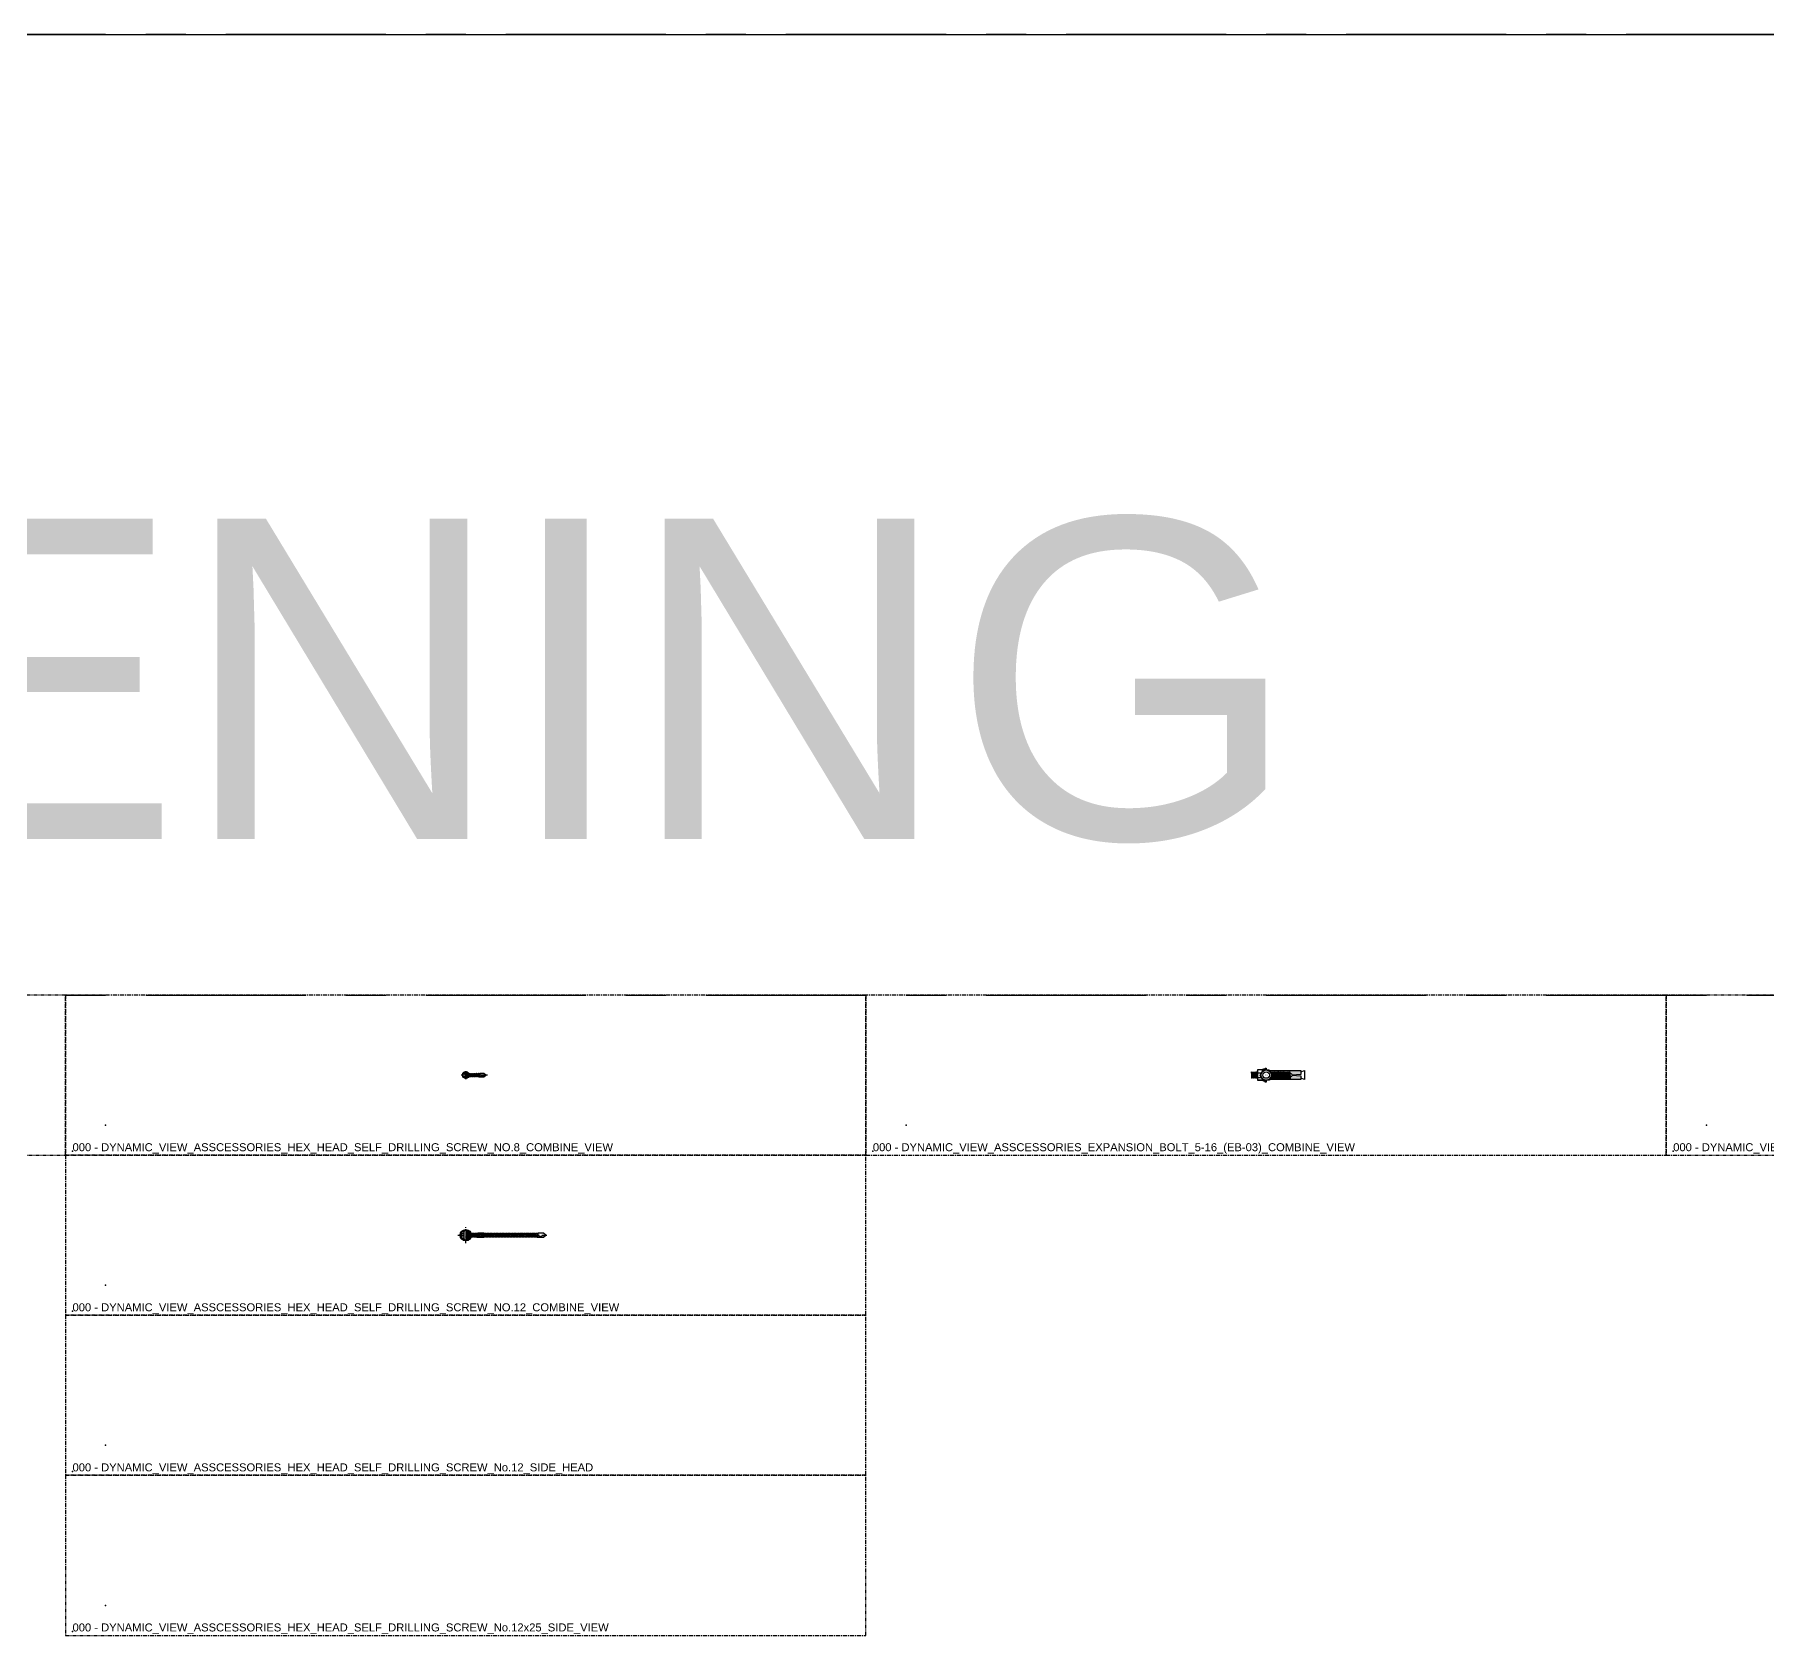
# Model space of a CAD drawing. Header units: millimetres. Extents: x -244126 to 368105, y -173968 to 259060.
# Drawn here: x 160845 to 163009, y -38158 to -36158 of the extents above; entities that cross this region are included whole.
import ezdxf

# ---------------------------------------------------------------- set-up
doc = ezdxf.new("R2010")
doc.units = ezdxf.units.MM
doc.header["$MEASUREMENT"] = 0
doc.linetypes.add('005_GG_TA_LINE', pattern=[13.75, 5, -1.25, 1.25, -1.25, 5])
doc.linetypes.add('HIDDEN', pattern=[9.525, 6.35, -3.175])
for name, color, linetype in [('000 - H A T C H', 8, 'Continuous'), ('000 - H I D D E N', 7, 'Continuous'), ('000 - L I N E 0.1', 1, 'Continuous'), ('000 - WIPEOUT', 250, 'Continuous'), ('001 - ASCESSORIES', 1, 'Continuous')]:
    doc.layers.add(name, color=color, linetype=linetype)
doc.styles.add('Cetury Gothic', font='GOTHIC.TTF')
doc.styles.get("Standard").update_dxf_attribs({"font": 'arial.ttf'})

# ---------------------------------------------------------------- blocks, each defined once
blk = doc.blocks.new('A$Cb3cae7b0')
at = {"color": 250}
blk.add_wipeout([(-0.0013, 0.0087), (0, 0.0087), (0, -0.0087), (-0.0013, -0.0087)], dxfattribs=at).dxf.layer = '000 - WIPEOUT'
at = {"layer": '000 - H A T C H'}
h = blk.add_hatch(color=250, dxfattribs=at)
h.dxf.hatch_style = 1
h.paths.add_polyline_path([(-0.0042, 0.004), (-0.0045, 0.004), (-0.0045, 0.0039), (-0.0045, 0.0017), (-0.0045, -0.004), (-0.0035, -0.004)])
h = blk.add_hatch(color=250, dxfattribs=at)
h.dxf.hatch_style = 1
h.paths.add_polyline_path([(-0.0028, 0.0072, 0.414214), (-0.0034, 0.0077), (-0.0039, 0.0076, 0.414214), (-0.0044, 0.007), (-0.0032, -0.0072, 0.414214), (-0.0026, -0.0077), (-0.0021, -0.0076, 0.414214), (-0.0016, -0.007)])
h = blk.add_hatch(color=250, dxfattribs=at)
h.dxf.hatch_style = 1
h.paths.add_polyline_path([(-0.0013, 0.004), (-0.0026, 0.004), (-0.0019, -0.004), (-0.0013, -0.004)])
at = {"layer": '001 - ASCESSORIES', "color": 0}
blk.add_lwpolyline([(-0.0013, 0.0087), (0, 0.0087), (0, -0.0087), (-0.0013, -0.0087)], close=True, dxfattribs=at)
blk.add_wipeout([(-0.0109, -0.0064), (-0.0045, -0.0064), (-0.0045, 0.0064), (-0.0109, 0.0064)]).dxf.layer = '000 - WIPEOUT'
for p, q in [((-0.0109, 0.0039), (-0.0109, 0.0053)), ((-0.0109, 0.0039), (-0.0109, 0.0017)), ((-0.0109, 0.0017), (-0.0109, -0.0017)), ((-0.0057, 0.0064), (-0.0098, 0.0064)), ((-0.0098, 0.0028), (-0.0057, 0.0028)), ((-0.0045, 0.0053), (-0.0045, -0.0053)), ((-0.0045, 0.0039), (-0.0045, 0.0053)), ((-0.0045, 0.004), (-0.0042, 0.004)), ((-0.0045, 0.0039), (-0.0045, 0.0017)), ((-0.0045, 0.0017), (-0.0045, -0.0017)), ((-0.0026, 0.004), (-0.0013, 0.004)), ((-0.0109, -0.0017), (-0.0109, -0.0039)), ((-0.0109, -0.0039), (-0.0109, -0.0053)), ((-0.0098, -0.0028), (-0.0057, -0.0028)), ((-0.0057, -0.0064), (-0.0098, -0.0064)), ((-0.0045, -0.0017), (-0.0045, -0.0039)), ((-0.0045, -0.0039), (-0.0045, -0.0053)), ((-0.0045, -0.004), (-0.0035, -0.004)), ((-0.0019, -0.004), (-0.0013, -0.004))]:
    blk.add_line(p, q, dxfattribs=at)
blk.add_lwpolyline([(-0.0039, 0.0076), (-0.0034, 0.0077, -0.414214), (-0.0028, 0.0072), (-0.0016, -0.007, -0.414214), (-0.0021, -0.0076), (-0.0026, -0.0077, -0.414214), (-0.0032, -0.0072), (-0.0044, 0.007, -0.414214)], format="xyb", close=True, dxfattribs=at)
for centre, start, end in [((-0.0098, 0.0053), 90, 180), ((-0.0098, 0.0039), 180, 270), ((-0.0098, 0.0017), 90, 180), ((-0.0057, 0.0053), 0, 90), ((-0.0057, 0.0039), 270, 0), ((-0.0057, 0.0017), 360, 90), ((-0.0098, -0.0017), 180, 270), ((-0.0098, -0.0039), 90, 180), ((-0.0098, -0.0053), 180, 270), ((-0.0057, -0.0017), 270, 0), ((-0.0057, -0.0039), 360, 90), ((-0.0057, -0.0053), 270, 360)]:
    blk.add_arc(centre, 0.00112, start, end, dxfattribs=at)
at = {"layer": 'Defpoints', "color": 250}
blk.add_lwpolyline([(-0.0109, -0.0064), (-0.0045, -0.0064), (-0.0045, 0.0064), (-0.0109, 0.0064)], close=True, dxfattribs=at)
blk = doc.blocks.new('AASSAW')
at = {"layer": '001 - ASCESSORIES', "color": 8}
for p, q in [((0.0006, -0.003), (0, 0.003)), ((0, 0.003), (0, -0.003)), ((0.0012, -0.003), (0.0006, 0.003)), ((0.0018, -0.003), (0.0012, 0.003)), ((0.0024, -0.003), (0.0018, 0.003)), ((0.003, -0.003), (0.0024, 0.003)), ((0.0036, -0.003), (0.003, 0.003)), ((0.0042, -0.003), (0.0036, 0.003)), ((0.0048, -0.003), (0.0042, 0.003)), ((0.0054, -0.003), (0.0048, 0.003)), ((0.006, -0.003), (0.0054, 0.003)), ((0.0066, -0.003), (0.006, 0.003)), ((0.0072, -0.003), (0.0066, 0.003)), ((0.0078, -0.003), (0.0072, 0.003)), ((0.0084, -0.003), (0.0078, 0.003)), ((0.009, -0.003), (0.0084, 0.003)), ((0.0096, -0.003), (0.009, 0.003)), ((0.0102, -0.003), (0.0096, 0.003)), ((0.0108, -0.003), (0.0102, 0.003)), ((0.0114, -0.003), (0.0108, 0.003)), ((0.012, -0.003), (0.0114, 0.003)), ((0.0126, -0.003), (0.012, 0.003)), ((0.0132, -0.003), (0.0126, 0.003)), ((0.0138, -0.003), (0.0132, 0.003)), ((0.0144, -0.003), (0.0138, 0.003)), ((0.015, -0.003), (0.0144, 0.003)), ((0.0156, -0.003), (0.015, 0.003)), ((0.0162, -0.003), (0.0156, 0.003)), ((0.0168, -0.003), (0.0162, 0.003)), ((0.0174, -0.003), (0.0168, 0.003)), ((0.018, -0.003), (0.0174, 0.003)), ((0.0186, -0.003), (0.018, 0.003)), ((0.0186, -0.0031), (0.018, 0.0029)), ((0.0192, -0.0031), (0.0186, 0.0029)), ((0.0198, -0.0031), (0.0192, 0.0029)), ((0.0204, -0.0031), (0.0198, 0.0029)), ((0.021, -0.0031), (0.0204, 0.0029)), ((0.0216, -0.0031), (0.021, 0.0029)), ((0.0222, -0.0031), (0.0216, 0.0029)), ((0.0228, -0.0031), (0.0222, 0.0029)), ((0.0234, -0.0031), (0.0228, 0.0029)), ((0.024, -0.0031), (0.0234, 0.0029)), ((0.0246, -0.0031), (0.024, 0.0029)), ((0.0252, -0.0031), (0.0246, 0.0029)), ((0.0258, -0.0031), (0.0252, 0.0029)), ((0.0264, -0.0031), (0.0258, 0.0029)), ((0.027, -0.0031), (0.0264, 0.0029)), ((0.0276, -0.0031), (0.027, 0.0029)), ((0.0282, -0.0031), (0.0276, 0.0029)), ((0.0288, -0.0031), (0.0282, 0.0029)), ((0.0294, -0.0031), (0.0288, 0.0029)), ((0.03, -0.0031), (0.0294, 0.0029)), ((0.0306, -0.0031), (0.03, 0.0029)), ((0.0312, -0.0031), (0.0306, 0.0029)), ((0.0318, -0.0031), (0.0312, 0.0029)), ((0.0324, -0.0031), (0.0318, 0.0029)), ((0.033, -0.0031), (0.0324, 0.0029)), ((0.0336, -0.0031), (0.033, 0.0029)), ((0.0342, -0.0031), (0.0336, 0.0029)), ((0.0348, -0.0031), (0.0342, 0.0029)), ((0.0354, -0.0031), (0.0348, 0.0029)), ((0.036, -0.0031), (0.0354, 0.0029)), ((0.0366, -0.0031), (0.036, 0.0029))]:
    blk.add_line(p, q, dxfattribs=at)
for centre, start, end in [((0.0003, 0.003), 180, 0), ((0.0009, 0.003), 180, 0), ((0.0015, 0.003), 180, 0), ((0.0021, 0.003), 180, 0), ((0.0027, 0.003), 180, 0), ((0.0033, 0.003), 180, 0), ((0.0039, 0.003), 180, 0), ((0.0045, 0.003), 180, 0), ((0.0051, 0.003), 180, 0), ((0.0057, 0.003), 180, 0), ((0.0063, 0.003), 180, 0), ((0.0069, 0.003), 180, 0), ((0.0075, 0.003), 180, 0), ((0.0081, 0.003), 180, 0), ((0.0087, 0.003), 180, 0), ((0.0093, 0.003), 180, 0), ((0.0099, 0.003), 180, 0), ((0.0105, 0.003), 180, 0), ((0.0111, 0.003), 180, 0), ((0.0117, 0.003), 180, 0), ((0.0123, 0.003), 180, 0), ((0.0129, 0.003), 180, 0), ((0.0135, 0.003), 180, 0), ((0.0141, 0.003), 180, 0), ((0.0147, 0.003), 180, 0), ((0.0153, 0.003), 180, 0), ((0.0159, 0.003), 180, 0), ((0.0165, 0.003), 180, 0), ((0.0171, 0.003), 180, 0), ((0.0177, 0.003), 180, 0), ((0.0183, 0.0029), 180, 0), ((0.0189, 0.0029), 180, 0), ((0.0195, 0.0029), 180, 0), ((0.0201, 0.0029), 180, 0), ((0.0207, 0.0029), 180, 0), ((0.0213, 0.0029), 180, 0), ((0.0219, 0.0029), 180, 0), ((0.0225, 0.0029), 180, 0), ((0.0231, 0.0029), 180, 0), ((0.0237, 0.0029), 180, 0), ((0.0243, 0.0029), 180, 0), ((0.0249, 0.0029), 180, 0), ((0.0255, 0.0029), 180, 0), ((0.0261, 0.0029), 180, 0), ((0.0267, 0.0029), 180, 0), ((0.0273, 0.0029), 180, 0), ((0.0279, 0.0029), 180, 0), ((0.0285, 0.0029), 180, 0), ((0.0291, 0.0029), 180, 0), ((0.0297, 0.0029), 180, 0), ((0.0303, 0.0029), 180, 0), ((0.0309, 0.0029), 180, 0), ((0.0315, 0.0029), 180, 0), ((0.0321, 0.0029), 180, 0), ((0.0327, 0.0029), 180, 0), ((0.0333, 0.0029), 180, 0), ((0.0339, 0.0029), 180, 0), ((0.0345, 0.0029), 180, 0), ((0.0351, 0.0029), 180, 0), ((0.0357, 0.0029), 180, 0), ((0.0003, -0.003), 0, 180), ((0.0009, -0.003), 0, 180), ((0.0015, -0.003), 0, 180), ((0.0021, -0.003), 0, 180), ((0.0027, -0.003), 0, 180), ((0.0033, -0.003), 0, 180), ((0.0039, -0.003), 0, 180), ((0.0045, -0.003), 0, 180), ((0.0051, -0.003), 0, 180), ((0.0057, -0.003), 0, 180), ((0.0063, -0.003), 0, 180), ((0.0069, -0.003), 0, 180), ((0.0075, -0.003), 0, 180), ((0.0081, -0.003), 0, 180), ((0.0087, -0.003), 0, 180), ((0.0093, -0.003), 0, 180), ((0.0099, -0.003), 0, 180), ((0.0105, -0.003), 0, 180), ((0.0111, -0.003), 0, 180), ((0.0117, -0.003), 0, 180), ((0.0123, -0.003), 0, 180), ((0.0129, -0.003), 0, 180), ((0.0135, -0.003), 0, 180), ((0.0141, -0.003), 0, 180), ((0.0147, -0.003), 0, 180), ((0.0153, -0.003), 0, 180), ((0.0159, -0.003), 0, 180), ((0.0165, -0.003), 0, 180), ((0.0171, -0.003), 0, 180), ((0.0177, -0.003), 0, 180), ((0.0183, -0.003), 0, 180), ((0.0183, -0.0031), 0, 180), ((0.0189, -0.0031), 0, 180), ((0.0195, -0.0031), 0, 180), ((0.0201, -0.0031), 0, 180), ((0.0207, -0.0031), 0, 180), ((0.0213, -0.0031), 0, 180), ((0.0219, -0.0031), 0, 180), ((0.0225, -0.0031), 0, 180), ((0.0231, -0.0031), 0, 180), ((0.0237, -0.0031), 0, 180), ((0.0243, -0.0031), 0, 180), ((0.0249, -0.0031), 0, 180), ((0.0255, -0.0031), 0, 180), ((0.0261, -0.0031), 0, 180), ((0.0267, -0.0031), 0, 180), ((0.0273, -0.0031), 0, 180), ((0.0279, -0.0031), 0, 180), ((0.0285, -0.0031), 0, 180), ((0.0291, -0.0031), 0, 180), ((0.0297, -0.0031), 0, 180), ((0.0303, -0.0031), 0, 180), ((0.0309, -0.0031), 0, 180), ((0.0315, -0.0031), 0, 180), ((0.0321, -0.0031), 0, 180), ((0.0327, -0.0031), 0, 180), ((0.0333, -0.0031), 0, 180), ((0.0339, -0.0031), 0, 180), ((0.0345, -0.0031), 0, 180), ((0.0351, -0.0031), 0, 180), ((0.0357, -0.0031), 0, 180), ((0.0363, -0.0031), 0, 180)]:
    blk.add_arc(centre, 0.0003, start, end, dxfattribs=at)
blk = doc.blocks.new('A$C3e261610')
at = {"layer": '001 - ASCESSORIES'}
h = blk.add_hatch(color=0, dxfattribs=at)
h.dxf.hatch_style = 1
h.paths.add_polyline_path([(0.0433, 0.0056), (0, 0.0056), (0, -0.0056), (0.0433, -0.0056), (0.0433, -0.0009), (0.0324, 0, -1), (0.0276, 0, -1), (0.0324, 0), (0.0433, 0.0009)])
h.paths.add_polyline_path([(0.022, -0.0009, -0.414214), (0.0224, -0.0028), (0.022, -0.0033, -0.414214), (0.0201, -0.0037), (0.0136, 0.0009, -0.414214), (0.0132, 0.0028), (0.0136, 0.0033, -0.414214), (0.0155, 0.0037)], flags=16)
at = {"layer": '000 - L I N E 0.1', "color": 0}
blk.add_lwpolyline([(0.0433, -0.0009), (0.0433, -0.0056), (0, -0.0056), (0, 0.0056), (0.0433, 0.0056), (0.0433, 0.0009), (0.0324, 0)], close=True, dxfattribs=at)
blk.add_lwpolyline([(0.022, -0.0009), (0.0155, 0.0037, 0.414214), (0.0136, 0.0033), (0.0132, 0.0028, 0.414214), (0.0136, 0.0009), (0.0201, -0.0037, 0.414214), (0.022, -0.0033), (0.0224, -0.0028, 0.414214)], format="xyb", close=True, dxfattribs=at)
blk.add_lwpolyline([(0.0433, 0.004), (0.0481, 0.0056), (0.0481, -0.0056), (0.0433, -0.004)], dxfattribs=at)
blk.add_circle((0.03, 0), 0.0024, dxfattribs=at)
at = {"layer": '001 - ASCESSORIES', "color": 0, "xscale": 1.333330000035251, "yscale": 1.333330000035251, "zscale": 1.333330000035251}
blk.add_blockref('AASSAW', (-0.0182, 0.0001), dxfattribs=at)
blk = doc.blocks.new('000 - DYNAMIC_VIEW_ASSCESSORIES_EXPANSION_BOLT_5-16_(EB-03)_TOP_VIEW')
at = {"color": 250}
blk.add_wipeout([(-3.7, 6.4), (3.7, 6.4), (7.4, 0), (3.7, -6.4), (-3.7, -6.4), (-7.4, 0)], dxfattribs=at).dxf.layer = '000 - WIPEOUT'
at = {"layer": '000 - L I N E 0.1', "color": 9}
blk.add_lwpolyline([(-3.7, 6.4), (3.7, 6.4), (7.4, 0), (3.7, -6.4), (-3.7, -6.4), (-7.4, 0)], close=True, dxfattribs=at)
for radius in [6.4, 4]:
    blk.add_circle((0, 0), radius, dxfattribs=at)
at = {"layer": '000 - H I D D E N', "color": 2, "insert": (0.2, 0.4), "char_height": 1, "width": 59.684, "attachment_point": 2, "style": 'Cetury Gothic'}
blk.add_mtext('{\\C150;EB-03}', dxfattribs=at)
blk = doc.blocks.new('*U3192')
at = {"color": 0, "xscale": 1000, "yscale": 1000, "zscale": 1000}
blk.add_blockref('A$C3e261610', (0, 0), dxfattribs=at)
at = {"layer": '001 - ASCESSORIES', "color": 0, "xscale": 1000, "yscale": 1000, "zscale": 1000}
blk.add_blockref('A$Cb3cae7b0', (0, 0), dxfattribs=at)
blk.add_blockref('000 - DYNAMIC_VIEW_ASSCESSORIES_EXPANSION_BOLT_5-16_(EB-03)_TOP_VIEW', (0, 0))
blk = doc.blocks.new('000 - DYNAMIC_VIEW_ASSCESSORIES_HEX_HEAD_SELF_DRILLING_SCREW_No.12_SIDE_HEAD')
blk.add_wipeout([(-1, -7), (-2, -4), (-6, -4), (-6, 4), (-2, 4), (-1, 7), (0, 7), (0, -7)]).dxf.layer = '000 - WIPEOUT'
at = {"layer": '001 - ASCESSORIES', "color": 0}
for p, q in [((-6, 3), (-6, -3)), ((-5.5, 4), (-2, 4)), ((-5.5, 2), (-2, 2)), ((-5.5, -2), (-2, -2)), ((-5.5, -4), (-2, -4))]:
    blk.add_line(p, q, dxfattribs=at)
blk.add_lwpolyline([(-1, 7), (0, 7), (0, -7), (-1, -7), (-2, -4), (-2, 4)], close=True, dxfattribs=at)
for centre, radius, start, end in [((-4.7, 3), 1.25, 126.8699, 233.1301), ((-1.7, 0), 4.25, 151.9275, 208.0725), ((-4.7, -3), 1.25, 126.8699, 233.1301)]:
    blk.add_arc(centre, radius, start, end, dxfattribs=at)
at = {"layer": 'Defpoints', "color": 250, "linetype": 'HIDDEN'}
blk.add_line((0, -9.7), (0, 9.7), dxfattribs=at)
blk = doc.blocks.new('H-SELF DRILLING SCREW No.12_TOP_VIEW')
at = {"layer": '000 - H A T C H'}
h = blk.add_hatch(color=250, dxfattribs=at)
h.dxf.hatch_style = 1
edge = h.paths.add_edge_path()
edge.add_arc((0, 0), 7.01, 0, 360)
at = {"layer": '001 - ASCESSORIES'}
for p, q in [((-4, 0), (-2, 3.5)), ((-2, -3.5), (-4, 0)), ((-2, 3.5), (2, 3.5)), ((2, 3.5), (4, 0)), ((4, 0), (2, -3.5)), ((2, -3.5), (-2, -3.5))]:
    blk.add_line(p, q, dxfattribs=at)
blk.add_circle((0, 0), 7.01, dxfattribs=at)
at = {"layer": '001 - ASCESSORIES', "color": 8}
for radius in [3.46, 2.17]:
    blk.add_circle((0, 0), radius, dxfattribs=at)
at = {"layer": 'Defpoints', "color": 250, "linetype": 'HIDDEN'}
for p, q in [((-10, 0), (10, 0)), ((0, -10), (0, 10))]:
    blk.add_line(p, q, dxfattribs=at)
blk = doc.blocks.new('000 - DYNAMIC_VIEW_ASSCESSORIES_HEX_HEAD_SELF_DRILLING_SCREW_No.12x25_SIDE_VIEW')
at = {"layer": 'Defpoints', "color": 250, "linetype": 'HIDDEN'}
blk.add_line((0, -9.7), (0, 9.7), dxfattribs=at)
blk.add_wipeout([(0, 2.5), (22, 2.5), (25, 0), (22, -2.5), (0, -2.5), (0, -7), (-1, -7), (-2, -4), (-6, -4), (-6, 4), (-2, 4), (-1, 7), (0, 7)]).dxf.layer = '000 - WIPEOUT'
at = {"layer": '001 - ASCESSORIES', "color": 0}
for p, q in [((-6, 3), (-6, -3)), ((-5.5, 4), (-2, 4)), ((-5.5, 2), (-2, 2)), ((-5.5, -2), (-2, -2)), ((-5.5, -4), (-2, -4))]:
    blk.add_line(p, q, dxfattribs=at)
at = {"layer": '001 - ASCESSORIES', "color": 8}
for p, q in [((15, 2.5), (13.7, -2.5)), ((25, 0), (15, -2.5))]:
    blk.add_line(p, q, dxfattribs=at)
at = {"layer": '001 - ASCESSORIES', "color": 0}
blk.add_lwpolyline([(-1, 7), (0, 7), (0, -7), (-1, -7), (-2, -4), (-2, 4)], close=True, dxfattribs=at)
at = {"layer": '001 - ASCESSORIES', "color": 8}
for points in [[(0, -2.3, -0.091189), (0.2, -2.5), (1.5, 2.5, -0.666667), (0, 2.5)], [(0.2, -2.5, -0.666667), (1.7, -2.5), (3, 2.5, -0.666667), (1.5, 2.5)], [(1.7, -2.5, -0.666667), (3.2, -2.5), (4.5, 2.5, -0.666667), (3, 2.5)], [(3.2, -2.5, -0.666667), (4.7, -2.5), (6, 2.5, -0.666667), (4.5, 2.5)], [(4.7, -2.5, -0.666667), (6.2, -2.5), (7.5, 2.5, -0.666667), (6, 2.5)], [(6.2, -2.5, -0.666667), (7.7, -2.5), (9, 2.5, -0.666667), (7.5, 2.5)], [(7.7, -2.5, -0.666667), (9.2, -2.5), (10.5, 2.5, -0.666667), (9, 2.5)], [(9.2, -2.5, -0.666667), (10.7, -2.5), (12, 2.5, -0.666667), (10.5, 2.5)], [(10.7, -2.5, -0.666667), (12.2, -2.5), (13.5, 2.5, -0.666667), (12, 2.5)]]:
    blk.add_lwpolyline(points, format="xyb", dxfattribs=at)
blk.add_lwpolyline([(13.7, -2.5), (22, -2.5), (25, 0), (22, 2.5), (15, 2.5), (15, -2.5)], dxfattribs=at)
at = {"layer": '001 - ASCESSORIES', "color": 0}
for centre, radius, start, end in [((-4.7, 3), 1.25, 126.8699, 233.1301), ((-1.7, 0), 4.25, 151.9275, 208.0725), ((-4.7, -3), 1.25, 126.8699, 233.1301)]:
    blk.add_arc(centre, radius, start, end, dxfattribs=at)
at = {"layer": '001 - ASCESSORIES', "color": 8}
for centre, start, end in [((14.2, 2.8), 202.6199, 337.3801), ((12.9, -2.8), 22.6199, 157.3801)]:
    blk.add_arc(centre, 0.812, start, end, dxfattribs=at)
at = {"layer": 'Defpoints', "color": 250, "linetype": 'HIDDEN'}
blk.add_line((-9.7, 0), (26.9, 0), dxfattribs=at)
blk = doc.blocks.new('000 - DYNAMIC_VIEW_ASSCESSORIES_HEX_HEAD_SELF_DRILLING_SCREW_No.12x100_SIDE_VIEW')
at = {"layer": 'Defpoints', "color": 250, "linetype": 'HIDDEN'}
blk.add_line((0, -9.7), (0, 9.7), dxfattribs=at)
blk.add_wipeout([(0, 2.5), (97, 2.5), (100, 0), (97, -2.5), (0, -2.5), (0, -7), (-1, -7), (-2, -4), (-6, -4), (-6, 4), (-2, 4), (-1, 7), (0, 7)]).dxf.layer = '000 - WIPEOUT'
at = {"layer": '001 - ASCESSORIES', "color": 0}
for p, q in [((-6, 3), (-6, -3)), ((-5.5, 4), (-2, 4)), ((-5.5, 2), (-2, 2)), ((-5.5, -2), (-2, -2)), ((-5.5, -4), (-2, -4))]:
    blk.add_line(p, q, dxfattribs=at)
at = {"layer": '001 - ASCESSORIES', "color": 8}
for p, q in [((90, 2.5), (88.7, -2.5)), ((100, 0), (90, -2.5))]:
    blk.add_line(p, q, dxfattribs=at)
at = {"layer": '001 - ASCESSORIES', "color": 0}
blk.add_lwpolyline([(-1, 7), (0, 7), (0, -7), (-1, -7), (-2, -4), (-2, 4)], close=True, dxfattribs=at)
at = {"layer": '001 - ASCESSORIES', "color": 8}
for points in [[(0, -2.3, -0.091189), (0.2, -2.5), (1.5, 2.5, -0.666667), (0, 2.5)], [(0.2, -2.5, -0.666667), (1.7, -2.5), (3, 2.5, -0.666667), (1.5, 2.5)], [(1.7, -2.5, -0.666667), (3.2, -2.5), (4.5, 2.5, -0.666667), (3, 2.5)], [(3.2, -2.5, -0.666667), (4.7, -2.5), (6, 2.5, -0.666667), (4.5, 2.5)], [(4.7, -2.5, -0.666667), (6.2, -2.5), (7.5, 2.5, -0.666667), (6, 2.5)], [(6.2, -2.5, -0.666667), (7.7, -2.5), (9, 2.5, -0.666667), (7.5, 2.5)], [(7.7, -2.5, -0.666667), (9.2, -2.5), (10.5, 2.5, -0.666667), (9, 2.5)], [(9.2, -2.5, -0.666667), (10.7, -2.5), (12, 2.5, -0.666667), (10.5, 2.5)], [(10.7, -2.5, -0.666667), (12.2, -2.5), (13.5, 2.5, -0.666667), (12, 2.5)], [(12.2, -2.5, -0.666667), (13.7, -2.5), (15, 2.5, -0.666667), (13.5, 2.5)], [(13.7, -2.5, -0.666667), (15.2, -2.5), (16.5, 2.5, -0.666667), (15, 2.5)], [(15.2, -2.5, -0.666667), (16.7, -2.5), (18, 2.5, -0.666667), (16.5, 2.5)], [(16.7, -2.5, -0.666667), (18.2, -2.5), (19.5, 2.5, -0.666667), (18, 2.5)], [(18.2, -2.5, -0.666667), (19.7, -2.5), (21, 2.5, -0.666667), (19.5, 2.5)], [(19.7, -2.5, -0.666667), (21.2, -2.5), (22.5, 2.5, -0.666667), (21, 2.5)], [(21.2, -2.5, -0.666667), (22.7, -2.5), (24, 2.5, -0.666667), (22.5, 2.5)], [(22.7, -2.5, -0.666667), (24.2, -2.5), (25.5, 2.5, -0.666667), (24, 2.5)], [(24.2, -2.5, -0.666667), (25.7, -2.5), (27, 2.5, -0.666667), (25.5, 2.5)], [(25.7, -2.5, -0.666667), (27.2, -2.5), (28.5, 2.5, -0.666667), (27, 2.5)], [(27.2, -2.5, -0.666667), (28.7, -2.5), (30, 2.5, -0.666667), (28.5, 2.5)], [(28.7, -2.5, -0.666667), (30.2, -2.5), (31.5, 2.5, -0.666667), (30, 2.5)], [(30.2, -2.5, -0.666667), (31.7, -2.5), (33, 2.5, -0.666667), (31.5, 2.5)], [(31.7, -2.5, -0.666667), (33.2, -2.5), (34.5, 2.5, -0.666667), (33, 2.5)], [(33.2, -2.5, -0.666667), (34.7, -2.5), (36, 2.5, -0.666667), (34.5, 2.5)], [(34.7, -2.5, -0.666667), (36.2, -2.5), (37.5, 2.5, -0.666667), (36, 2.5)], [(36.2, -2.5, -0.666667), (37.7, -2.5), (39, 2.5, -0.666667), (37.5, 2.5)], [(37.7, -2.5, -0.666667), (39.2, -2.5), (40.5, 2.5, -0.666667), (39, 2.5)], [(39.2, -2.5, -0.666667), (40.7, -2.5), (42, 2.5, -0.666667), (40.5, 2.5)], [(40.7, -2.5, -0.666667), (42.2, -2.5), (43.5, 2.5, -0.666667), (42, 2.5)], [(42.2, -2.5, -0.666667), (43.7, -2.5), (45, 2.5, -0.666667), (43.5, 2.5)], [(43.7, -2.5, -0.666667), (45.2, -2.5), (46.5, 2.5, -0.666667), (45, 2.5)], [(45.2, -2.5, -0.666667), (46.7, -2.5), (48, 2.5, -0.666667), (46.5, 2.5)], [(46.7, -2.5, -0.666667), (48.2, -2.5), (49.5, 2.5, -0.666667), (48, 2.5)], [(48.2, -2.5, -0.666667), (49.7, -2.5), (51, 2.5, -0.666667), (49.5, 2.5)], [(49.7, -2.5, -0.666667), (51.2, -2.5), (52.5, 2.5, -0.666667), (51, 2.5)], [(51.2, -2.5, -0.666667), (52.7, -2.5), (54, 2.5, -0.666667), (52.5, 2.5)], [(52.7, -2.5, -0.666667), (54.2, -2.5), (55.5, 2.5, -0.666667), (54, 2.5)], [(54.2, -2.5, -0.666667), (55.7, -2.5), (57, 2.5, -0.666667), (55.5, 2.5)], [(55.7, -2.5, -0.666667), (57.2, -2.5), (58.5, 2.5, -0.666667), (57, 2.5)], [(57.2, -2.5, -0.666667), (58.7, -2.5), (60, 2.5, -0.666667), (58.5, 2.5)], [(58.7, -2.5, -0.666667), (60.2, -2.5), (61.5, 2.5, -0.666667), (60, 2.5)], [(60.2, -2.5, -0.666667), (61.7, -2.5), (63, 2.5, -0.666667), (61.5, 2.5)], [(61.7, -2.5, -0.666667), (63.2, -2.5), (64.5, 2.5, -0.666667), (63, 2.5)], [(63.2, -2.5, -0.666667), (64.7, -2.5), (66, 2.5, -0.666667), (64.5, 2.5)], [(64.7, -2.5, -0.666667), (66.2, -2.5), (67.5, 2.5, -0.666667), (66, 2.5)], [(66.2, -2.5, -0.666667), (67.7, -2.5), (69, 2.5, -0.666667), (67.5, 2.5)], [(67.7, -2.5, -0.666667), (69.2, -2.5), (70.5, 2.5, -0.666667), (69, 2.5)], [(69.2, -2.5, -0.666667), (70.7, -2.5), (72, 2.5, -0.666667), (70.5, 2.5)], [(70.7, -2.5, -0.666667), (72.2, -2.5), (73.5, 2.5, -0.666667), (72, 2.5)], [(72.2, -2.5, -0.666667), (73.7, -2.5), (75, 2.5, -0.666667), (73.5, 2.5)], [(73.7, -2.5, -0.666667), (75.2, -2.5), (76.5, 2.5, -0.666667), (75, 2.5)], [(75.2, -2.5, -0.666667), (76.7, -2.5), (78, 2.5, -0.666667), (76.5, 2.5)], [(76.7, -2.5, -0.666667), (78.2, -2.5), (79.5, 2.5, -0.666667), (78, 2.5)], [(78.2, -2.5, -0.666667), (79.7, -2.5), (81, 2.5, -0.666667), (79.5, 2.5)], [(79.7, -2.5, -0.666667), (81.2, -2.5), (82.5, 2.5, -0.666667), (81, 2.5)], [(81.2, -2.5, -0.666667), (82.7, -2.5), (84, 2.5, -0.666667), (82.5, 2.5)], [(82.7, -2.5, -0.666667), (84.2, -2.5), (85.5, 2.5, -0.666667), (84, 2.5)], [(84.2, -2.5, -0.666667), (85.7, -2.5), (87, 2.5, -0.666667), (85.5, 2.5)], [(85.7, -2.5, -0.666667), (87.2, -2.5), (88.5, 2.5, -0.666667), (87, 2.5)]]:
    blk.add_lwpolyline(points, format="xyb", dxfattribs=at)
blk.add_lwpolyline([(88.7, -2.5), (97, -2.5), (100, 0), (97, 2.5), (90, 2.5), (90, -2.5)], dxfattribs=at)
at = {"layer": '001 - ASCESSORIES', "color": 0}
for centre, radius, start, end in [((-4.7, 3), 1.25, 126.8699, 233.1301), ((-1.7, 0), 4.25, 151.9275, 208.0725), ((-4.7, -3), 1.25, 126.8699, 233.1301)]:
    blk.add_arc(centre, radius, start, end, dxfattribs=at)
at = {"layer": '001 - ASCESSORIES', "color": 8}
for centre, start, end in [((89.2, 2.8), 202.6199, 337.3801), ((87.9, -2.8), 22.6199, 157.3801)]:
    blk.add_arc(centre, 0.812, start, end, dxfattribs=at)
at = {"layer": 'Defpoints', "color": 250, "linetype": 'HIDDEN'}
blk.add_line((-9.7, 0), (101.9, 0), dxfattribs=at)
blk = doc.blocks.new('*U3223')
at = {"layer": '001 - ASCESSORIES'}
blk.add_blockref('H-SELF DRILLING SCREW No.12_TOP_VIEW', (0, 0), dxfattribs=at)
blk.add_blockref('000 - DYNAMIC_VIEW_ASSCESSORIES_HEX_HEAD_SELF_DRILLING_SCREW_No.12_SIDE_HEAD', (0, 0), dxfattribs=at)
blk.add_blockref('000 - DYNAMIC_VIEW_ASSCESSORIES_HEX_HEAD_SELF_DRILLING_SCREW_No.12x25_SIDE_VIEW', (0, 0), dxfattribs=at)
blk.add_blockref('000 - DYNAMIC_VIEW_ASSCESSORIES_HEX_HEAD_SELF_DRILLING_SCREW_No.12x100_SIDE_VIEW', (0, 0), dxfattribs=at)
blk = doc.blocks.new('000 - DYNAMIC_VIEW_ASSCESSORIES_HEX_HEAD_SELF_DRILLING_SCREW_No.8_TOP_VIEW')
at = {"layer": '001 - ASCESSORIES', "linetype": 'ByBlock'}
h = blk.add_hatch(color=250, dxfattribs=at)
h.dxf.hatch_style = 1
edge = h.paths.add_edge_path()
edge.add_arc((0, 0), 4.25, 0, 360)
at = {"layer": '001 - ASCESSORIES', "color": 0, "linetype": 'ByBlock'}
for p, q in [((-3.2, 0), (-1.6, 2.7)), ((-1.6, -2.7), (-3.2, 0)), ((-1.6, 2.7), (1.6, 2.7)), ((1.6, 2.7), (3.2, 0)), ((3.2, 0), (1.6, -2.7)), ((1.6, -2.7), (-1.6, -2.7))]:
    blk.add_line(p, q, dxfattribs=at)
blk.add_circle((0, 0), 4.25, dxfattribs=at)
at = {"layer": '001 - ASCESSORIES', "color": 8, "linetype": 'ByBlock'}
for radius in [2.73, 1.71]:
    blk.add_circle((0, 0), radius, dxfattribs=at)
at = {"layer": 'Defpoints', "color": 250, "linetype": 'HIDDEN'}
for p, q in [((5.1, 0), (-5.1, 0)), ((0, 5.1), (0, -5.1))]:
    blk.add_line(p, q, dxfattribs=at)
blk = doc.blocks.new('000 - DYNAMIC_VIEW_ASSCESSORIES_HEX_HEAD_SELF_DRILLING_SCREW_No.8_SIDE_HEAD')
blk.add_wipeout([(-1, -3.1), (-3.6, -3.1), (-3.6, 3.1), (-1, 3.1), (-1, 4.2), (0, 4.2), (0, -4.2), (-1, -4.2)]).dxf.layer = '000 - WIPEOUT'
blk.add_point((0, 0))
at = {"layer": '001 - ASCESSORIES', "color": 0, "linetype": 'ByBlock'}
blk.add_line((-3.6, -2.3), (-3.6, 2.3), dxfattribs=at)
for points in [[(-3.1, 1.5), (-1, 1.5), (-1, 3.1), (-3.1, 3.1)], [(-3.1, -1.6), (-1, -1.6), (-1, 1.5), (-3.1, 1.5)], [(-1, -3.1), (-1, -4.2), (0, -4.2), (0, 4.2), (-1, 4.2), (-1, 3.1)], [(-3.1, -1.6), (-1, -1.6), (-1, -3.1), (-3.1, -3.1)]]:
    blk.add_lwpolyline(points, dxfattribs=at)
for centre, radius, start, end in [((-2.7, 2.3), 0.87, 115.1754, 244.8246), ((-0.9, 0), 2.65, 144.2426, 215.7574), ((-2.7, -2.3), 0.87, 115.1754, 244.8246)]:
    blk.add_arc(centre, radius, start, end, dxfattribs=at)
blk = doc.blocks.new('000 - DYNAMIC_VIEW_ASSCESSORIES_HEX_HEAD_SELF_DRILLING_SCREW_No.8x25_SIDE_VIEW')
at = {"layer": '001 - ASCESSORIES', "color": 0, "linetype": 'ByBlock'}
for p, q in [((17.4, 2.1), (16.3, -2.1)), ((25, 0), (17.4, -2.1))]:
    blk.add_line(p, q, dxfattribs=at)
for points in [[(11.2, -2.1, -0.666667), (12.5, -2.1), (13.6, 2.1, -0.666667), (12.4, 2.1)], [(12.5, -2.1, -0.666667), (13.8, -2.1), (14.9, 2.1, -0.666667), (13.6, 2.1)], [(13.8, -2.1, -0.666667), (15, -2.1), (16.1, 2.1, -0.666667), (14.9, 2.1)]]:
    blk.add_lwpolyline(points, format="xyb", dxfattribs=at)
blk.add_lwpolyline([(16.3, -2.1), (22.5, -2.1), (25, 0), (22.5, 2.1), (17.4, 2.1), (17.4, -2.1)], dxfattribs=at)
for centre, start, end in [((16.8, 2.4), 202.6199, 337.3801), ((15.6, -2.4), 22.6199, 157.3801)]:
    blk.add_arc(centre, 0.683, start, end, dxfattribs=at)
at = {"color": 0, "linetype": 'ByBlock'}
blk.add_blockref('000 - DYNAMIC_VIEW_ASSCESSORIES_HEX_HEAD_SELF_DRILLING_SCREW_No.8_SIDE_HEAD', (0, 0), dxfattribs=at)
at = {"color": 250}
blk.add_line((27, 0), (-6, 0), dxfattribs=at)
at = {"layer": '001 - ASCESSORIES', "color": 0, "linetype": 'ByBlock'}
for points in [[(0, -1.9, -0.562738), (1.2, -2.1), (2.3, 2.1, -0.666667), (1, 2.1)], [(0, -1.7), (1, 2.1, -0.477615), (0, 1.8, -0.477615)], [(1.2, -2.1, -0.666667), (2.4, -2.1), (3.5, 2.1, -0.666667), (2.3, 2.1)], [(2.4, -2.1, -0.666667), (3.7, -2.1), (4.8, 2.1, -0.666667), (3.5, 2.1)], [(3.7, -2.1, -0.666667), (4.9, -2.1), (6.1, 2.1, -0.666667), (4.8, 2.1)], [(4.9, -2.1, -0.666667), (6.2, -2.1), (7.3, 2.1, -0.666667), (6.1, 2.1)], [(6.2, -2.1, -0.666667), (7.5, -2.1), (8.6, 2.1, -0.666667), (7.3, 2.1)], [(7.5, -2.1, -0.666667), (8.7, -2.1), (9.8, 2.1, -0.666667), (8.6, 2.1)], [(8.7, -2.1, -0.666667), (10, -2.1), (11.1, 2.1, -0.666667), (9.8, 2.1)], [(10, -2.1, -0.666667), (11.2, -2.1), (12.4, 2.1, -0.666667), (11.1, 2.1)]]:
    blk.add_lwpolyline(points, format="xyb", dxfattribs=at)
blk = doc.blocks.new('000 - DYNAMIC_VIEW_ASSCESSORIES_HEX_HEAD_SELF_DRILLING_SCREW_NO.8_COMBINE_VIEW')
at = {"layer": '001 - ASCESSORIES', "color": 0, "linetype": 'ByBlock'}
blk.add_blockref('000 - DYNAMIC_VIEW_ASSCESSORIES_HEX_HEAD_SELF_DRILLING_SCREW_No.8_TOP_VIEW', (0, 0), dxfattribs=at)
blk.add_blockref('000 - DYNAMIC_VIEW_ASSCESSORIES_HEX_HEAD_SELF_DRILLING_SCREW_No.8x25_SIDE_VIEW', (0, 0), dxfattribs=at)
blk.add_blockref('000 - DYNAMIC_VIEW_ASSCESSORIES_HEX_HEAD_SELF_DRILLING_SCREW_No.8_SIDE_HEAD', (0, 0), dxfattribs=at)
blk = doc.blocks.new('*U1761')
at = {"color": 0, "linetype": '005_GG_TA_LINE'}
blk.add_lwpolyline([(0, 0), (1000, 0), (1000, 200), (0, 200)], close=True, dxfattribs=at)
for p in [(50, 37.5), (8.6, 4.9)]:
    blk.add_point(p, dxfattribs=at)
blk.add_attdef('NAMEBLK', (8.6, 4.9), '', height=10, dxfattribs=at)
blk = doc.blocks.new('*U1764')
at = {"color": 0, "linetype": '005_GG_TA_LINE'}
blk.add_lwpolyline([(0, 0), (200, 0), (200, 30), (0, 30)], close=True, dxfattribs=at)
blk.add_attdef('NAMEBLK', (8.582, 4.878), '', height=10, dxfattribs=at)

msp = doc.modelspace()

# ---------------------------------------------------------------- linework, layer by layer
at = {"color": 8}
msp.add_ray((122184.76531, -36157.80393), (1, 0), dxfattribs=at)

# ---------------------------------------------------------------- block references
at = {"layer": '001 - ASCESSORIES', "linetype": '005_GG_TA_LINE', "xscale": 40, "yscale": 40, "zscale": 40}
msp.add_blockref('*U1764', (158884.1015, -37357.80393), dxfattribs=at).add_auto_attribs({'NAMEBLK': 'FASTENING '})
at = {"layer": '001 - ASCESSORIES', "linetype": '005_GG_TA_LINE'}
for p, values in [((159884.1015, -37557.80393), {'NAMEBLK': '000 - DYNAMIC_VIEW_ASSCESSORIES_PHILLIPS_HEAD_SELF_DRILLING_SCREW_No.8_COMBINE_VIEW'}), ((162884.1015, -37557.80393), {'NAMEBLK': '000 - DYNAMIC_VIEW_ASSCESSORIES_FLAT_HEAD_SELF_DRILLING_SCREW_No.12_COMBINE_VIEW'}), ((160884.1015, -37957.80393), {'NAMEBLK': '000 - DYNAMIC_VIEW_ASSCESSORIES_HEX_HEAD_SELF_DRILLING_SCREW_No.12_SIDE_HEAD'}), ((160884.1015, -38157.80393), {'NAMEBLK': '000 - DYNAMIC_VIEW_ASSCESSORIES_HEX_HEAD_SELF_DRILLING_SCREW_No.12x25_SIDE_VIEW'})]:
    msp.add_blockref('*U1761', p, dxfattribs=at).add_auto_attribs(values)
at = {"layer": '001 - ASCESSORIES'}
for name, p in [('000 - DYNAMIC_VIEW_ASSCESSORIES_HEX_HEAD_SELF_DRILLING_SCREW_NO.8_COMBINE_VIEW', (161384.1015, -37457.80393)), ('*U3192', (162384.1015, -37457.80393)), ('*U3223', (161384.1015, -37657.80393))]:
    msp.add_blockref(name, p, dxfattribs=at)

# ---------------------------------------------------------------- next in the draw order: block references
at = {"layer": '001 - ASCESSORIES', "linetype": '005_GG_TA_LINE'}
for p, values in [((160884.1015, -37557.80393), {'NAMEBLK': '000 - DYNAMIC_VIEW_ASSCESSORIES_HEX_HEAD_SELF_DRILLING_SCREW_NO.8_COMBINE_VIEW'}), ((161884.1015, -37557.80393), {'NAMEBLK': '000 - DYNAMIC_VIEW_ASSCESSORIES_EXPANSION_BOLT_5-16_(EB-03)_COMBINE_VIEW'}), ((160884.1015, -37757.80393), {'NAMEBLK': '000 - DYNAMIC_VIEW_ASSCESSORIES_HEX_HEAD_SELF_DRILLING_SCREW_NO.12_COMBINE_VIEW'})]:
    msp.add_blockref('*U1761', p, dxfattribs=at).add_auto_attribs(values)

doc.saveas('drawing.dxf')
